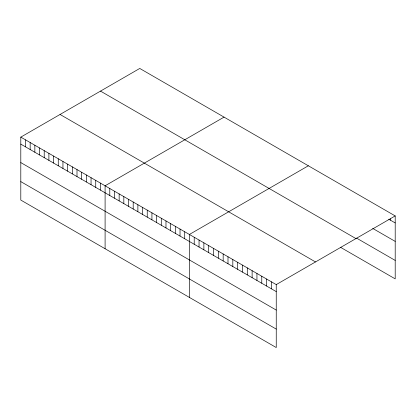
<?xml version="1.0" encoding="UTF-8"?>
<svg xmlns="http://www.w3.org/2000/svg" width="416" height="416" viewBox="0 0 416 416"><rect width="100%" height="100%" fill="white"/><g stroke="black" fill="none" stroke-linecap="round" stroke-linejoin="round"><path stroke-width="0.62" d="M20.8 137.124L276.245 284.606L276.245 347.552L20.8 200.075L20.8 137.124L139.755 68.448L395.2 215.925L395.2 278.876L340.517 247.307M224.052 117.114L105.097 185.791L105.097 248.742M308.35 165.781L189.394 234.463L189.394 297.409M276.245 284.606L395.2 215.925M388.768 219.222L395.2 222.934M372.684 228.394L395.2 241.394M356.6 238.129L395.2 260.416M100.5 91.109L355.945 238.592M60.055 114.462L315.5 261.94M20.8 144.134L276.245 291.611M20.8 162.594L276.245 310.071M20.8 181.615L276.245 329.092M390.374 218.873L390.374 220.147M271.419 281.819L271.419 288.829M266.594 279.032L266.594 286.042M261.773 276.245L261.773 283.254M256.948 273.463L256.948 280.467M252.122 270.676L252.122 277.685M247.296 267.888L247.296 274.898M242.471 265.106L242.471 272.111M237.645 262.319L237.645 269.329M232.82 259.532L232.82 266.542M227.994 256.745L227.994 263.754M223.168 253.963L223.168 260.967M218.343 251.176L218.343 258.185M213.522 248.388L213.522 255.398M208.697 245.601L208.697 252.611M203.871 242.819L203.871 249.829M199.046 240.032L199.046 247.042M194.22 237.245L194.22 244.254M184.709 231.759L184.709 238.763M180.029 229.055L180.029 236.059M175.344 226.351L175.344 233.36M170.664 223.647L170.664 230.656M165.979 220.943L165.979 227.952M161.294 218.239L161.294 225.248M156.614 215.535L156.614 222.544M151.928 212.831L151.928 219.84M147.243 210.127L147.243 217.136M142.563 207.423L142.563 214.432M137.878 204.719L137.878 211.728M133.198 202.015L133.198 209.024M128.513 199.311L128.513 206.32M123.828 196.607L123.828 203.616M119.148 193.903L119.148 200.912M114.462 191.199L114.462 198.208M109.782 188.495L109.782 195.504M100.412 183.087L100.412 190.096M95.732 180.383L95.732 187.392M91.047 177.679L91.047 184.688M86.367 174.975L86.367 181.984M81.682 172.271L81.682 179.28M76.996 169.567L76.996 176.576M72.316 166.868L72.316 173.872M67.631 164.164L67.631 171.168M62.946 161.46L62.946 168.464M58.266 158.756L58.266 165.76M53.581 156.052L53.581 163.056M48.901 153.348L48.901 160.358M44.216 150.644L44.216 157.654M39.53 147.94L39.53 154.95M34.85 145.236L34.85 152.246M30.165 142.532L30.165 149.542M25.485 139.828L25.485 146.838"/></g></svg>
